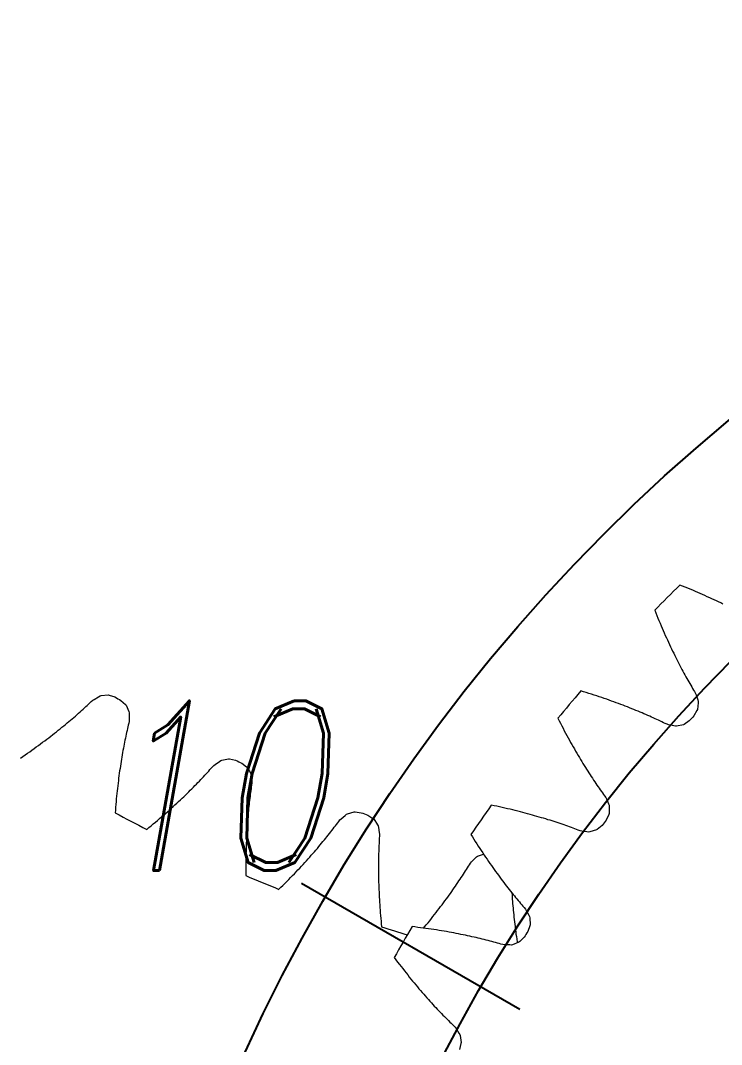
# Model space of a CAD drawing. Header units: millimetres. Extents: x 278858 to 279223, y 218711 to 219074.
# Drawn here: x 278909.71 to 278925.32, y 218832.05 to 218854.83 of the extents above; entities that cross this region are included whole.
import ezdxf

# ---------------------------------------------------------------- set-up
doc = ezdxf.new("R2010")
doc.units = ezdxf.units.MM
doc.header["$LTSCALE"] = 2
for name, color, linetype, lineweight in [('AM_8', 1, 'Continuous', 25), ('AM_9', 251, 'Continuous', 15), ('Visibile (ANSI)', 7, 'Continuous', 50)]:
    doc.layers.add(name, color=color, linetype=linetype, lineweight=lineweight)
doc.styles.add('ROMAND', font='romand')

msp = doc.modelspace()

# ---------------------------------------------------------------- linework, layer by layer
for radius in [39, 35]:
    msp.add_circle((278950.271, 218815.828), radius)
at = {"layer": 'AM_8'}
msp.add_line((278920.824, 218832.83), (278915.969, 218835.633), dxfattribs=at)
at = {"layer": 'AM_9'}
for p, q in [((278924.449, 218842.247), (278924.391, 218842.271)), ((278924.507, 218842.224), (278924.449, 218842.247)), ((278924.565, 218842.2), (278924.507, 218842.224)), ((278924.621, 218842.176), (278924.565, 218842.2)), ((278924.678, 218842.153), (278924.621, 218842.176)), ((278924.733, 218842.129), (278924.678, 218842.153)), ((278924.788, 218842.106), (278924.733, 218842.129)), ((278924.842, 218842.082), (278924.788, 218842.106)), ((278924.895, 218842.059), (278924.842, 218842.082)), ((278924.948, 218842.035), (278924.895, 218842.059)), ((278925, 218842.011), (278924.948, 218842.035)), ((278925.052, 218841.988), (278925, 218842.011)), ((278925.103, 218841.965), (278925.052, 218841.988)), ((278925.153, 218841.941), (278925.103, 218841.965)), ((278925.202, 218841.918), (278925.153, 218841.941)), ((278925.251, 218841.894), (278925.202, 218841.918)), ((278925.299, 218841.871), (278925.251, 218841.894)), ((278925.347, 218841.848), (278925.299, 218841.871)), ((278923.829, 218841.709), (278923.852, 218841.65)), ((278923.852, 218841.65), (278923.876, 218841.592)), ((278923.876, 218841.592), (278923.899, 218841.535)), ((278923.899, 218841.535), (278923.923, 218841.478)), ((278923.923, 218841.478), (278923.947, 218841.422)), ((278923.947, 218841.422), (278923.97, 218841.366)), ((278923.97, 218841.366), (278923.994, 218841.312)), ((278923.994, 218841.312), (278924.017, 218841.258)), ((278924.017, 218841.258), (278924.041, 218841.204)), ((278924.041, 218841.204), (278924.064, 218841.151)), ((278924.064, 218841.151), (278924.088, 218841.099)), ((278924.088, 218841.099), (278924.111, 218841.048)), ((278924.111, 218841.048), (278924.135, 218840.997)), ((278924.135, 218840.997), (278924.158, 218840.947)), ((278924.158, 218840.947), (278924.182, 218840.897)), ((278924.182, 218840.897), (278924.205, 218840.848)), ((278924.205, 218840.848), (278924.228, 218840.8)), ((278924.228, 218840.8), (278924.251, 218840.753)), ((278924.251, 218840.753), (278924.275, 218840.706)), ((278924.275, 218840.706), (278924.298, 218840.659)), ((278924.298, 218840.659), (278924.321, 218840.614)), ((278924.321, 218840.614), (278924.343, 218840.569)), ((278924.343, 218840.569), (278924.366, 218840.524)), ((278924.366, 218840.524), (278924.389, 218840.481)), ((278924.389, 218840.481), (278924.411, 218840.437)), ((278924.411, 218840.437), (278924.434, 218840.395)), ((278924.434, 218840.395), (278924.456, 218840.353)), ((278924.456, 218840.353), (278924.479, 218840.312)), ((278924.479, 218840.312), (278924.501, 218840.271)), ((278924.501, 218840.271), (278924.523, 218840.231)), ((278924.523, 218840.231), (278924.545, 218840.192)), ((278924.545, 218840.192), (278924.567, 218840.153)), ((278924.567, 218840.153), (278924.588, 218840.115)), ((278924.588, 218840.115), (278924.61, 218840.078)), ((278924.61, 218840.078), (278924.631, 218840.041)), ((278924.631, 218840.041), (278924.652, 218840.005)), ((278924.652, 218840.005), (278924.673, 218839.969)), ((278924.673, 218839.969), (278924.694, 218839.934)), ((278924.694, 218839.934), (278924.715, 218839.9)), ((278911.287, 218839.677), (278911.32, 218839.706)), ((278911.32, 218839.706), (278911.35, 218839.726)), ((278911.35, 218839.726), (278911.451, 218839.785)), ((278911.451, 218839.785), (278911.483, 218839.803)), ((278911.483, 218839.803), (278911.51, 218839.811)), ((278911.51, 218839.811), (278911.663, 218839.826)), ((278911.663, 218839.826), (278911.684, 218839.821)), ((278911.684, 218839.821), (278911.815, 218839.781)), ((278911.947, 218839.705), (278912.047, 218839.611)), ((278922.245, 218839.896), (278922.184, 218839.914)), ((278922.305, 218839.878), (278922.245, 218839.896)), ((278922.364, 218839.859), (278922.305, 218839.878)), ((278922.423, 218839.841), (278922.364, 218839.859)), ((278922.481, 218839.822), (278922.423, 218839.841)), ((278922.538, 218839.803), (278922.481, 218839.822)), ((278922.595, 218839.785), (278922.538, 218839.803)), ((278922.65, 218839.766), (278922.595, 218839.785)), ((278922.706, 218839.747), (278922.65, 218839.766)), ((278922.76, 218839.728), (278922.706, 218839.747)), ((278922.814, 218839.709), (278922.76, 218839.728)), ((278922.868, 218839.69), (278922.814, 218839.709)), ((278924.715, 218839.9), (278924.736, 218839.861)), ((278924.736, 218839.861), (278924.749, 218839.827)), ((278924.749, 218839.827), (278924.785, 218839.716)), ((278924.785, 218839.716), (278924.796, 218839.681)), ((278911.038, 218839.448), (278911.071, 218839.477)), ((278911.071, 218839.477), (278911.104, 218839.507)), ((278911.104, 218839.507), (278911.135, 218839.536)), ((278911.135, 218839.536), (278911.167, 218839.565)), ((278911.167, 218839.565), (278911.198, 218839.593)), ((278911.198, 218839.593), (278911.228, 218839.621)), ((278911.228, 218839.621), (278911.257, 218839.649)), ((278911.257, 218839.649), (278911.287, 218839.677)), ((278912.047, 218839.611), (278912.062, 218839.595)), ((278912.062, 218839.595), (278912.125, 218839.455)), ((278922.92, 218839.672), (278922.868, 218839.69)), ((278922.972, 218839.653), (278922.92, 218839.672)), ((278923.024, 218839.634), (278922.972, 218839.653)), ((278923.075, 218839.615), (278923.024, 218839.634)), ((278923.125, 218839.596), (278923.075, 218839.615)), ((278923.174, 218839.577), (278923.125, 218839.596)), ((278923.223, 218839.558), (278923.174, 218839.577)), ((278923.271, 218839.539), (278923.223, 218839.558)), ((278923.318, 218839.52), (278923.271, 218839.539)), ((278923.365, 218839.501), (278923.318, 218839.52)), ((278923.411, 218839.482), (278923.365, 218839.501)), ((278923.457, 218839.464), (278923.411, 218839.482)), ((278924.77, 218839.48), (278924.702, 218839.361)), ((278924.779, 218839.5), (278924.77, 218839.48)), ((278924.797, 218839.653), (278924.779, 218839.5)), ((278924.796, 218839.681), (278924.797, 218839.653)), ((278910.79, 218839.233), (278910.827, 218839.265)), ((278910.827, 218839.265), (278910.864, 218839.296)), ((278910.864, 218839.296), (278910.9, 218839.327)), ((278910.9, 218839.327), (278910.935, 218839.357)), ((278910.935, 218839.357), (278910.97, 218839.388)), ((278910.97, 218839.388), (278911.004, 218839.418)), ((278911.004, 218839.418), (278911.038, 218839.448)), ((278912.125, 218839.455), (278912.132, 218839.428)), ((278912.132, 218839.274), (278912.129, 218839.238)), ((278912.132, 218839.428), (278912.132, 218839.391)), ((278912.132, 218839.391), (278912.132, 218839.274)), ((278921.674, 218839.306), (278921.702, 218839.249)), ((278921.702, 218839.249), (278921.731, 218839.194)), ((278923.502, 218839.445), (278923.457, 218839.464)), ((278923.546, 218839.426), (278923.502, 218839.445)), ((278923.59, 218839.407), (278923.546, 218839.426)), ((278923.633, 218839.389), (278923.59, 218839.407)), ((278923.675, 218839.37), (278923.633, 218839.389)), ((278923.717, 218839.352), (278923.675, 218839.37)), ((278923.758, 218839.333), (278923.717, 218839.352)), ((278923.798, 218839.315), (278923.758, 218839.333)), ((278923.838, 218839.297), (278923.798, 218839.315)), ((278923.877, 218839.279), (278923.838, 218839.297)), ((278923.916, 218839.261), (278923.877, 218839.279)), ((278923.954, 218839.243), (278923.916, 218839.261)), ((278924.599, 218839.249), (278924.487, 218839.171)), ((278910.513, 218839.007), (278910.554, 218839.04)), ((278910.554, 218839.04), (278910.595, 218839.073)), ((278910.595, 218839.073), (278910.635, 218839.105)), ((278910.635, 218839.105), (278910.675, 218839.138)), ((278910.675, 218839.138), (278910.714, 218839.17)), ((278910.714, 218839.17), (278910.752, 218839.202)), ((278910.752, 218839.202), (278910.79, 218839.233)), ((278912.083, 218839.035), (278912.074, 218838.993)), ((278912.093, 218839.076), (278912.083, 218839.035)), ((278912.102, 218839.116), (278912.093, 218839.076)), ((278912.112, 218839.156), (278912.102, 218839.116)), ((278912.121, 218839.195), (278912.112, 218839.156)), ((278912.129, 218839.238), (278912.121, 218839.195)), ((278921.731, 218839.194), (278921.759, 218839.138)), ((278921.759, 218839.138), (278921.788, 218839.084)), ((278921.788, 218839.084), (278921.816, 218839.03)), ((278921.816, 218839.03), (278921.845, 218838.977)), ((278923.991, 218839.225), (278923.954, 218839.243)), ((278924.028, 218839.207), (278923.991, 218839.225)), ((278924.064, 218839.189), (278924.028, 218839.207)), ((278924.104, 218839.172), (278924.064, 218839.189)), ((278924.139, 218839.162), (278924.104, 218839.172)), ((278924.253, 218839.136), (278924.139, 218839.162)), ((278924.289, 218839.128), (278924.253, 218839.136)), ((278924.317, 218839.129), (278924.289, 218839.128)), ((278924.467, 218839.16), (278924.317, 218839.129)), ((278924.487, 218839.171), (278924.467, 218839.16)), ((278910.205, 218838.772), (278910.251, 218838.806)), ((278910.251, 218838.806), (278910.296, 218838.84)), ((278910.296, 218838.84), (278910.341, 218838.874)), ((278910.341, 218838.874), (278910.385, 218838.907)), ((278910.385, 218838.907), (278910.428, 218838.941)), ((278910.428, 218838.941), (278910.471, 218838.974)), ((278910.471, 218838.974), (278910.513, 218839.007)), ((278912.037, 218838.821), (278912.028, 218838.776)), ((278912.046, 218838.865), (278912.037, 218838.821)), ((278912.056, 218838.908), (278912.046, 218838.865)), ((278912.065, 218838.951), (278912.056, 218838.908)), ((278912.074, 218838.993), (278912.065, 218838.951)), ((278921.845, 218838.977), (278921.873, 218838.925)), ((278921.873, 218838.925), (278921.901, 218838.873)), ((278921.901, 218838.873), (278921.929, 218838.821)), ((278921.929, 218838.821), (278921.957, 218838.771)), ((278909.866, 218838.528), (278909.917, 218838.563)), ((278909.917, 218838.563), (278909.966, 218838.598)), ((278909.966, 218838.598), (278910.015, 218838.633)), ((278910.015, 218838.633), (278910.064, 218838.668)), ((278910.064, 218838.668), (278910.112, 218838.703)), ((278910.112, 218838.703), (278910.159, 218838.737)), ((278910.159, 218838.737), (278910.205, 218838.772)), ((278911.993, 218838.591), (278911.984, 218838.543)), ((278912.002, 218838.638), (278911.993, 218838.591)), ((278912.01, 218838.685), (278912.002, 218838.638)), ((278912.019, 218838.731), (278912.01, 218838.685)), ((278912.028, 218838.776), (278912.019, 218838.731)), ((278921.957, 218838.771), (278921.985, 218838.721)), ((278921.985, 218838.721), (278922.013, 218838.672)), ((278922.013, 218838.672), (278922.041, 218838.623)), ((278922.041, 218838.623), (278922.068, 218838.575)), ((278922.068, 218838.575), (278922.096, 218838.528)), ((278909.712, 218838.421), (278909.764, 218838.457)), ((278909.764, 218838.457), (278909.815, 218838.492)), ((278909.815, 218838.492), (278909.866, 218838.528)), ((278911.951, 218838.345), (278911.943, 218838.294)), ((278911.959, 218838.395), (278911.951, 218838.345)), ((278911.967, 218838.445), (278911.959, 218838.395)), ((278911.976, 218838.494), (278911.967, 218838.445)), ((278911.984, 218838.543), (278911.976, 218838.494)), ((278914.042, 218838.279), (278914.138, 218838.346)), ((278914.138, 218838.346), (278914.168, 218838.367)), ((278914.168, 218838.367), (278914.194, 218838.377)), ((278914.194, 218838.377), (278914.345, 218838.406)), ((278914.345, 218838.406), (278914.367, 218838.403)), ((278914.367, 218838.403), (278914.5, 218838.374)), ((278922.096, 218838.528), (278922.124, 218838.481)), ((278922.124, 218838.481), (278922.151, 218838.435)), ((278922.151, 218838.435), (278922.178, 218838.39)), ((278922.178, 218838.39), (278922.205, 218838.345)), ((278922.205, 218838.345), (278922.232, 218838.301)), ((278911.919, 218838.137), (278911.912, 218838.083)), ((278911.927, 218838.19), (278911.919, 218838.137)), ((278911.935, 218838.242), (278911.927, 218838.19)), ((278911.943, 218838.294), (278911.935, 218838.242)), ((278913.873, 218838.102), (278913.902, 218838.133)), ((278913.902, 218838.133), (278913.929, 218838.164)), ((278913.929, 218838.164), (278913.956, 218838.194)), ((278913.956, 218838.194), (278913.983, 218838.224)), ((278913.983, 218838.224), (278914.013, 218838.256)), ((278914.013, 218838.256), (278914.042, 218838.279)), ((278914.639, 218838.309), (278914.746, 218838.225)), ((278914.746, 218838.225), (278914.763, 218838.21)), ((278914.763, 218838.21), (278914.838, 218838.076)), ((278922.232, 218838.301), (278922.259, 218838.258)), ((278922.259, 218838.258), (278922.286, 218838.215)), ((278922.286, 218838.215), (278922.312, 218838.173)), ((278922.312, 218838.173), (278922.339, 218838.131)), ((278922.339, 218838.131), (278922.365, 218838.09)), ((278911.89, 218837.919), (278911.883, 218837.862)), ((278911.897, 218837.974), (278911.89, 218837.919)), ((278911.904, 218838.029), (278911.897, 218837.974)), ((278911.912, 218838.083), (278911.904, 218838.029)), ((278913.661, 218837.875), (278913.693, 218837.908)), ((278913.693, 218837.908), (278913.724, 218837.941)), ((278913.724, 218837.941), (278913.755, 218837.974)), ((278913.755, 218837.974), (278913.786, 218838.007)), ((278913.786, 218838.007), (278913.815, 218838.039)), ((278913.815, 218838.039), (278913.845, 218838.07)), ((278913.845, 218838.07), (278913.873, 218838.102)), ((278914.838, 218838.076), (278914.847, 218838.05)), ((278914.847, 218838.05), (278914.85, 218838.014)), ((278914.85, 218838.014), (278914.86, 218837.897)), ((278914.86, 218837.897), (278914.861, 218837.86)), ((278922.365, 218838.09), (278922.391, 218838.05)), ((278922.391, 218838.05), (278922.417, 218838.01)), ((278922.417, 218838.01), (278922.443, 218837.971)), ((278922.443, 218837.971), (278922.469, 218837.932)), ((278922.469, 218837.932), (278922.494, 218837.894)), ((278922.494, 218837.894), (278922.519, 218837.857)), ((278911.863, 218837.69), (278911.857, 218837.631)), ((278911.87, 218837.748), (278911.863, 218837.69)), ((278911.876, 218837.806), (278911.87, 218837.748)), ((278911.883, 218837.862), (278911.876, 218837.806)), ((278913.42, 218837.634), (278913.457, 218837.669)), ((278913.457, 218837.669), (278913.492, 218837.704)), ((278913.492, 218837.704), (278913.527, 218837.739)), ((278913.527, 218837.739), (278913.561, 218837.773)), ((278913.561, 218837.773), (278913.595, 218837.808)), ((278913.595, 218837.808), (278913.628, 218837.842)), ((278913.628, 218837.842), (278913.661, 218837.875)), ((278914.833, 218837.654), (278914.827, 218837.612)), ((278914.838, 218837.696), (278914.833, 218837.654)), ((278914.844, 218837.737), (278914.838, 218837.696)), ((278914.85, 218837.777), (278914.844, 218837.737)), ((278914.856, 218837.817), (278914.85, 218837.777)), ((278914.861, 218837.86), (278914.856, 218837.817)), ((278922.519, 218837.857), (278922.544, 218837.821)), ((278922.544, 218837.821), (278922.569, 218837.785)), ((278922.569, 218837.785), (278922.594, 218837.749)), ((278922.594, 218837.749), (278922.618, 218837.714)), ((278922.618, 218837.714), (278922.643, 218837.68)), ((278922.643, 218837.68), (278922.667, 218837.646)), ((278911.839, 218837.452), (278911.834, 218837.39)), ((278911.845, 218837.512), (278911.839, 218837.452)), ((278911.851, 218837.572), (278911.845, 218837.512)), ((278911.857, 218837.631), (278911.851, 218837.572)), ((278913.192, 218837.416), (278913.231, 218837.453)), ((278913.231, 218837.453), (278913.27, 218837.49)), ((278913.27, 218837.49), (278913.309, 218837.526)), ((278913.309, 218837.526), (278913.347, 218837.562)), ((278913.347, 218837.562), (278913.384, 218837.598)), ((278913.384, 218837.598), (278913.42, 218837.634)), ((278914.805, 218837.437), (278914.8, 218837.391)), ((278914.811, 218837.481), (278914.805, 218837.437)), ((278914.816, 218837.526), (278914.811, 218837.481)), ((278914.821, 218837.569), (278914.816, 218837.526)), ((278914.827, 218837.612), (278914.821, 218837.569)), ((278922.667, 218837.646), (278922.691, 218837.613)), ((278922.691, 218837.613), (278922.714, 218837.581)), ((278922.714, 218837.581), (278922.738, 218837.544)), ((278922.738, 218837.544), (278922.755, 218837.512)), ((278922.755, 218837.512), (278922.8, 218837.403)), ((278911.824, 218837.266), (278911.819, 218837.203)), ((278911.829, 218837.329), (278911.824, 218837.266)), ((278911.834, 218837.39), (278911.829, 218837.329)), ((278912.941, 218837.19), (278912.984, 218837.228)), ((278912.984, 218837.228), (278913.027, 218837.266)), ((278913.027, 218837.266), (278913.069, 218837.304)), ((278913.069, 218837.304), (278913.111, 218837.342)), ((278913.111, 218837.342), (278913.151, 218837.379)), ((278913.151, 218837.379), (278913.192, 218837.416)), ((278914.781, 218837.204), (278914.777, 218837.155)), ((278914.786, 218837.252), (278914.781, 218837.204)), ((278914.79, 218837.299), (278914.786, 218837.252)), ((278914.795, 218837.345), (278914.79, 218837.299)), ((278914.8, 218837.391), (278914.795, 218837.345)), ((278916.992, 218837.183), (278917.14, 218837.224)), ((278917.14, 218837.224), (278917.162, 218837.223)), ((278917.162, 218837.223), (278917.298, 218837.206)), ((278920.254, 218837.362), (278920.192, 218837.375)), ((278920.315, 218837.349), (278920.254, 218837.362)), ((278920.376, 218837.336), (278920.315, 218837.349)), ((278920.436, 218837.322), (278920.376, 218837.336)), ((278920.495, 218837.309), (278920.436, 218837.322)), ((278920.554, 218837.295), (278920.495, 218837.309)), ((278920.612, 218837.281), (278920.554, 218837.295)), ((278920.669, 218837.267), (278920.612, 218837.281)), ((278920.726, 218837.254), (278920.669, 218837.267)), ((278920.782, 218837.24), (278920.726, 218837.254)), ((278920.838, 218837.225), (278920.782, 218837.24)), ((278920.892, 218837.211), (278920.838, 218837.225)), ((278920.946, 218837.197), (278920.892, 218837.211)), ((278921, 218837.183), (278920.946, 218837.197)), ((278922.8, 218837.403), (278922.814, 218837.37)), ((278922.818, 218837.342), (278922.813, 218837.189)), ((278922.814, 218837.37), (278922.818, 218837.342)), ((278912.668, 218836.956), (278912.715, 218836.995)), ((278912.715, 218836.995), (278912.762, 218837.034)), ((278912.762, 218837.034), (278912.808, 218837.074)), ((278912.808, 218837.074), (278912.853, 218837.112)), ((278912.853, 218837.112), (278912.897, 218837.151)), ((278912.897, 218837.151), (278912.941, 218837.19)), ((278914.764, 218837.006), (278914.761, 218836.955)), ((278914.768, 218837.057), (278914.764, 218837.006)), ((278914.773, 218837.106), (278914.768, 218837.057)), ((278914.777, 218837.155), (278914.773, 218837.106)), ((278916.747, 218836.947), (278916.772, 218836.98)), ((278916.772, 218836.98), (278916.796, 218837.012)), ((278916.796, 218837.012), (278916.823, 218837.046)), ((278916.823, 218837.046), (278916.85, 218837.071)), ((278916.85, 218837.071), (278916.939, 218837.147)), ((278916.939, 218837.147), (278916.967, 218837.17)), ((278916.967, 218837.17), (278916.992, 218837.183)), ((278917.441, 218837.154), (278917.556, 218837.08)), ((278917.556, 218837.08), (278917.574, 218837.066)), ((278917.574, 218837.066), (278917.66, 218836.939)), ((278921.053, 218837.168), (278921, 218837.183)), ((278921.105, 218837.154), (278921.053, 218837.168)), ((278921.156, 218837.139), (278921.105, 218837.154)), ((278921.207, 218837.125), (278921.156, 218837.139)), ((278921.258, 218837.11), (278921.207, 218837.125)), ((278921.307, 218837.095), (278921.258, 218837.11)), ((278921.356, 218837.081), (278921.307, 218837.095)), ((278921.404, 218837.066), (278921.356, 218837.081)), ((278921.452, 218837.051), (278921.404, 218837.066)), ((278921.499, 218837.037), (278921.452, 218837.051)), ((278921.545, 218837.022), (278921.499, 218837.037)), ((278921.591, 218837.007), (278921.545, 218837.022)), ((278921.636, 218836.992), (278921.591, 218837.007)), ((278921.681, 218836.977), (278921.636, 218836.992)), ((278921.724, 218836.963), (278921.681, 218836.977)), ((278922.805, 218837.168), (278922.748, 218837.043)), ((278922.813, 218837.189), (278922.805, 218837.168)), ((278912.523, 218836.836), (278912.572, 218836.876)), ((278912.572, 218836.876), (278912.621, 218836.916)), ((278912.621, 218836.916), (278912.668, 218836.956)), ((278914.747, 218836.745), (278914.745, 218836.691)), ((278914.75, 218836.799), (278914.747, 218836.745)), ((278914.754, 218836.851), (278914.75, 218836.799)), ((278914.757, 218836.904), (278914.754, 218836.851)), ((278914.761, 218836.955), (278914.757, 218836.904)), ((278916.563, 218836.708), (278916.591, 218836.743)), ((278916.591, 218836.743), (278916.618, 218836.778)), ((278916.618, 218836.778), (278916.645, 218836.813)), ((278916.645, 218836.813), (278916.671, 218836.847)), ((278916.671, 218836.847), (278916.697, 218836.881)), ((278916.697, 218836.881), (278916.722, 218836.914)), ((278916.722, 218836.914), (278916.747, 218836.947)), ((278917.66, 218836.939), (278917.671, 218836.914)), ((278917.671, 218836.914), (278917.678, 218836.878)), ((278917.678, 218836.878), (278917.698, 218836.762)), ((278917.698, 218836.762), (278917.702, 218836.726)), ((278921.768, 218836.948), (278921.724, 218836.963)), ((278921.81, 218836.933), (278921.768, 218836.948)), ((278921.852, 218836.918), (278921.81, 218836.933)), ((278921.893, 218836.904), (278921.852, 218836.918)), ((278921.934, 218836.889), (278921.893, 218836.904)), ((278921.974, 218836.874), (278921.934, 218836.889)), ((278922.013, 218836.86), (278921.974, 218836.874)), ((278922.052, 218836.845), (278922.013, 218836.86)), ((278922.09, 218836.831), (278922.052, 218836.845)), ((278922.128, 218836.816), (278922.09, 218836.831)), ((278922.169, 218836.802), (278922.128, 218836.816)), ((278922.205, 218836.795), (278922.169, 218836.802)), ((278922.321, 218836.779), (278922.205, 218836.795)), ((278922.357, 218836.775), (278922.321, 218836.779)), ((278922.385, 218836.778), (278922.357, 218836.775)), ((278922.532, 218836.822), (278922.385, 218836.778)), ((278922.55, 218836.835), (278922.532, 218836.822)), ((278922.656, 218836.922), (278922.55, 218836.835)), ((278914.737, 218836.525), (278914.735, 218836.469)), ((278914.739, 218836.581), (278914.737, 218836.525)), ((278914.742, 218836.636), (278914.739, 218836.581)), ((278914.745, 218836.691), (278914.742, 218836.636)), ((278916.384, 218836.489), (278916.415, 218836.526)), ((278916.415, 218836.526), (278916.445, 218836.563)), ((278916.445, 218836.563), (278916.476, 218836.6)), ((278916.476, 218836.6), (278916.505, 218836.636)), ((278916.505, 218836.636), (278916.534, 218836.672)), ((278916.534, 218836.672), (278916.563, 218836.708)), ((278917.692, 218836.518), (278917.69, 218836.475)), ((278917.694, 218836.56), (278917.692, 218836.518)), ((278917.696, 218836.601), (278917.694, 218836.56)), ((278917.699, 218836.642), (278917.696, 218836.601)), ((278917.701, 218836.682), (278917.699, 218836.642)), ((278917.702, 218836.726), (278917.701, 218836.682)), ((278919.736, 218836.724), (278919.77, 218836.67)), ((278919.77, 218836.67), (278919.803, 218836.617)), ((278919.803, 218836.617), (278919.836, 218836.565)), ((278919.836, 218836.565), (278919.869, 218836.513)), ((278919.869, 218836.513), (278919.902, 218836.462)), ((278914.731, 218836.295), (278914.729, 218836.236)), ((278914.732, 218836.354), (278914.731, 218836.295)), ((278914.733, 218836.411), (278914.732, 218836.354)), ((278914.735, 218836.469), (278914.733, 218836.411)), ((278916.185, 218836.258), (278916.219, 218836.297)), ((278916.219, 218836.297), (278916.253, 218836.336)), ((278916.253, 218836.336), (278916.287, 218836.375)), ((278916.287, 218836.375), (278916.32, 218836.413)), ((278916.32, 218836.413), (278916.352, 218836.451)), ((278916.352, 218836.451), (278916.384, 218836.489)), ((278917.684, 218836.299), (278917.682, 218836.254)), ((278917.685, 218836.344), (278917.684, 218836.299)), ((278917.686, 218836.389), (278917.685, 218836.344)), ((278917.688, 218836.432), (278917.686, 218836.389)), ((278917.69, 218836.475), (278917.688, 218836.432)), ((278919.884, 218836.237), (278920.017, 218836.287)), ((278919.902, 218836.462), (278919.935, 218836.411)), ((278919.935, 218836.411), (278919.968, 218836.362)), ((278919.968, 218836.362), (278920, 218836.312)), ((278920, 218836.312), (278920.033, 218836.264)), ((278914.728, 218836.056), (278914.727, 218835.994)), ((278914.729, 218836.177), (278914.728, 218836.116)), ((278914.728, 218836.116), (278914.728, 218836.056)), ((278914.729, 218836.236), (278914.729, 218836.177)), ((278915.966, 218836.016), (278916.004, 218836.057)), ((278916.004, 218836.057), (278916.041, 218836.098)), ((278916.041, 218836.098), (278916.078, 218836.138)), ((278916.078, 218836.138), (278916.114, 218836.178)), ((278916.114, 218836.178), (278916.15, 218836.218)), ((278916.15, 218836.218), (278916.185, 218836.258)), ((278917.681, 218836.161), (278917.68, 218836.113)), ((278917.68, 218836.113), (278917.68, 218836.065)), ((278917.68, 218836.065), (278917.68, 218836.016)), ((278917.682, 218836.254), (278917.681, 218836.207)), ((278917.681, 218836.207), (278917.681, 218836.161)), ((278919.703, 218836.05), (278919.728, 218836.086)), ((278919.728, 218836.086), (278919.752, 218836.113)), ((278919.752, 218836.113), (278919.834, 218836.197)), ((278919.834, 218836.197), (278919.86, 218836.222)), ((278919.86, 218836.222), (278919.884, 218836.237)), ((278920.033, 218836.264), (278920.065, 218836.216)), ((278920.065, 218836.216), (278920.098, 218836.169)), ((278920.098, 218836.169), (278920.13, 218836.122)), ((278920.13, 218836.122), (278920.162, 218836.076)), ((278920.162, 218836.076), (278920.193, 218836.031)), ((278914.727, 218835.994), (278914.728, 218835.932)), ((278914.728, 218835.932), (278914.728, 218835.869)), ((278914.728, 218835.869), (278914.729, 218835.806)), ((278915.767, 218835.806), (278915.808, 218835.849)), ((278915.808, 218835.849), (278915.848, 218835.891)), ((278915.848, 218835.891), (278915.888, 218835.933)), ((278915.888, 218835.933), (278915.927, 218835.974)), ((278915.927, 218835.974), (278915.966, 218836.016)), ((278917.68, 218836.016), (278917.68, 218835.967)), ((278917.68, 218835.967), (278917.68, 218835.917)), ((278917.68, 218835.917), (278917.68, 218835.867)), ((278917.68, 218835.867), (278917.681, 218835.816)), ((278919.547, 218835.801), (278919.57, 218835.838)), ((278919.57, 218835.838), (278919.594, 218835.874)), ((278919.594, 218835.874), (278919.617, 218835.91)), ((278919.617, 218835.91), (278919.639, 218835.946)), ((278919.639, 218835.946), (278919.661, 218835.981)), ((278919.661, 218835.981), (278919.682, 218836.015)), ((278919.682, 218836.015), (278919.703, 218836.05)), ((278920.193, 218836.031), (278920.225, 218835.986)), ((278920.225, 218835.986), (278920.256, 218835.942)), ((278920.256, 218835.942), (278920.288, 218835.898)), ((278920.288, 218835.898), (278920.319, 218835.856)), ((278920.319, 218835.856), (278920.35, 218835.813)), ((278915.553, 218835.59), (278915.597, 218835.634)), ((278915.597, 218835.634), (278915.64, 218835.677)), ((278915.64, 218835.677), (278915.683, 218835.72)), ((278915.683, 218835.72), (278915.725, 218835.763)), ((278915.725, 218835.763), (278915.767, 218835.806)), ((278917.681, 218835.816), (278917.682, 218835.764)), ((278917.682, 218835.764), (278917.683, 218835.712)), ((278917.683, 218835.712), (278917.684, 218835.659)), ((278917.684, 218835.659), (278917.686, 218835.605)), ((278917.686, 218835.605), (278917.688, 218835.551)), ((278919.393, 218835.572), (278919.42, 218835.611)), ((278919.42, 218835.611), (278919.447, 218835.65)), ((278919.447, 218835.65), (278919.472, 218835.688)), ((278919.472, 218835.688), (278919.498, 218835.726)), ((278919.498, 218835.726), (278919.522, 218835.764)), ((278919.522, 218835.764), (278919.547, 218835.801)), ((278920.35, 218835.813), (278920.38, 218835.772)), ((278920.38, 218835.772), (278920.411, 218835.731)), ((278920.411, 218835.731), (278920.441, 218835.69)), ((278920.441, 218835.69), (278920.471, 218835.651)), ((278920.471, 218835.651), (278920.501, 218835.612)), ((278920.501, 218835.612), (278920.531, 218835.573)), ((278915.463, 218835.502), (278915.508, 218835.546)), ((278915.508, 218835.546), (278915.553, 218835.59)), ((278917.688, 218835.551), (278917.69, 218835.496)), ((278917.69, 218835.496), (278917.692, 218835.441)), ((278917.692, 218835.441), (278917.695, 218835.385)), ((278917.695, 218835.385), (278917.698, 218835.329)), ((278919.252, 218835.37), (278919.281, 218835.411)), ((278919.281, 218835.411), (278919.31, 218835.452)), ((278919.31, 218835.452), (278919.338, 218835.492)), ((278919.338, 218835.492), (278919.366, 218835.532)), ((278919.366, 218835.532), (278919.393, 218835.572)), ((278920.531, 218835.573), (278920.561, 218835.535)), ((278920.561, 218835.535), (278920.59, 218835.498)), ((278920.59, 218835.498), (278920.619, 218835.461)), ((278920.619, 218835.461), (278920.648, 218835.425)), ((278920.648, 218835.425), (278920.677, 218835.39)), ((278920.65, 218835.423), (278920.65, 218835.417)), ((278920.65, 218835.417), (278920.653, 218835.371)), ((278920.677, 218835.39), (278920.705, 218835.355)), ((278917.698, 218835.329), (278917.701, 218835.272)), ((278917.701, 218835.272), (278917.705, 218835.214)), ((278917.705, 218835.214), (278917.708, 218835.156)), ((278917.708, 218835.156), (278917.712, 218835.097)), ((278919.064, 218835.116), (278919.097, 218835.16)), ((278919.097, 218835.16), (278919.129, 218835.202)), ((278919.129, 218835.202), (278919.16, 218835.245)), ((278919.16, 218835.245), (278919.191, 218835.287)), ((278919.191, 218835.287), (278919.222, 218835.329)), ((278919.222, 218835.329), (278919.252, 218835.37)), ((278920.653, 218835.371), (278920.656, 218835.325)), ((278920.656, 218835.325), (278920.659, 218835.279)), ((278920.659, 218835.279), (278920.663, 218835.231)), ((278920.663, 218835.231), (278920.667, 218835.183)), ((278920.667, 218835.183), (278920.671, 218835.135)), ((278920.705, 218835.355), (278920.733, 218835.32)), ((278920.733, 218835.32), (278920.761, 218835.287)), ((278920.761, 218835.287), (278920.789, 218835.253)), ((278920.789, 218835.253), (278920.816, 218835.221)), ((278920.816, 218835.221), (278920.843, 218835.189)), ((278920.843, 218835.189), (278920.87, 218835.157)), ((278920.87, 218835.157), (278920.897, 218835.127)), ((278917.712, 218835.097), (278917.717, 218835.037)), ((278917.717, 218835.037), (278917.721, 218834.977)), ((278917.721, 218834.977), (278917.726, 218834.917)), ((278918.893, 218834.895), (278918.928, 218834.94)), ((278918.928, 218834.94), (278918.963, 218834.985)), ((278918.963, 218834.985), (278918.997, 218835.029)), ((278918.997, 218835.029), (278919.031, 218835.073)), ((278919.031, 218835.073), (278919.064, 218835.116)), ((278920.671, 218835.135), (278920.675, 218835.086)), ((278920.675, 218835.086), (278920.68, 218835.036)), ((278920.68, 218835.036), (278920.684, 218834.986)), ((278920.684, 218834.986), (278920.69, 218834.935)), ((278920.69, 218834.935), (278920.695, 218834.884)), ((278920.897, 218835.127), (278920.923, 218835.096)), ((278920.923, 218835.096), (278920.951, 218835.062)), ((278920.951, 218835.062), (278920.969, 218835.031)), ((278920.969, 218835.031), (278921.024, 218834.927)), ((278921.024, 218834.927), (278921.041, 218834.895)), ((278917.726, 218834.917), (278917.732, 218834.855)), ((278917.732, 218834.855), (278917.737, 218834.793)), ((278917.737, 218834.793), (278917.743, 218834.731)), ((278917.743, 218834.731), (278917.749, 218834.668)), ((278918.707, 218834.666), (278918.745, 218834.712)), ((278918.745, 218834.712), (278918.783, 218834.759)), ((278918.783, 218834.759), (278918.82, 218834.804)), ((278918.82, 218834.804), (278918.857, 218834.85)), ((278918.857, 218834.85), (278918.893, 218834.895)), ((278920.695, 218834.884), (278920.701, 218834.831)), ((278920.701, 218834.831), (278920.707, 218834.779)), ((278920.707, 218834.779), (278920.713, 218834.726)), ((278920.713, 218834.726), (278920.72, 218834.672)), ((278921.05, 218834.693), (278921.004, 218834.564)), ((278921.041, 218834.895), (278921.047, 218834.868)), ((278921.047, 218834.868), (278921.056, 218834.714)), ((278921.056, 218834.714), (278921.05, 218834.693)), ((278918.491, 218834.664), (278918.429, 218834.671)), ((278918.554, 218834.656), (278918.491, 218834.664)), ((278918.615, 218834.648), (278918.554, 218834.656)), ((278918.676, 218834.64), (278918.615, 218834.648)), ((278918.736, 218834.632), (278918.676, 218834.64)), ((278918.685, 218834.639), (278918.707, 218834.666)), ((278918.796, 218834.623), (278918.736, 218834.632)), ((278918.855, 218834.615), (278918.796, 218834.623)), ((278918.913, 218834.606), (278918.855, 218834.615)), ((278918.971, 218834.597), (278918.913, 218834.606)), ((278919.028, 218834.588), (278918.971, 218834.597)), ((278919.085, 218834.579), (278919.028, 218834.588)), ((278919.14, 218834.569), (278919.085, 218834.579)), ((278919.196, 218834.56), (278919.14, 218834.569)), ((278919.25, 218834.55), (278919.196, 218834.56)), ((278919.304, 218834.541), (278919.25, 218834.55)), ((278919.357, 218834.531), (278919.304, 218834.541)), ((278919.41, 218834.521), (278919.357, 218834.531)), ((278919.462, 218834.511), (278919.41, 218834.521)), ((278919.513, 218834.5), (278919.462, 218834.511)), ((278919.564, 218834.49), (278919.513, 218834.5)), ((278919.614, 218834.48), (278919.564, 218834.49)), ((278919.663, 218834.469), (278919.614, 218834.48)), ((278919.712, 218834.459), (278919.663, 218834.469)), ((278920.72, 218834.672), (278920.726, 218834.618)), ((278920.726, 218834.618), (278920.734, 218834.563)), ((278920.734, 218834.563), (278920.741, 218834.507)), ((278920.741, 218834.507), (278920.749, 218834.451)), ((278919.76, 218834.448), (278919.712, 218834.459)), ((278919.808, 218834.438), (278919.76, 218834.448)), ((278919.854, 218834.427), (278919.808, 218834.438)), ((278919.901, 218834.416), (278919.854, 218834.427)), ((278919.946, 218834.405), (278919.901, 218834.416)), ((278919.991, 218834.394), (278919.946, 218834.405)), ((278920.035, 218834.383), (278919.991, 218834.394)), ((278920.079, 218834.372), (278920.035, 218834.383)), ((278920.122, 218834.361), (278920.079, 218834.372)), ((278920.164, 218834.35), (278920.122, 218834.361)), ((278920.206, 218834.339), (278920.164, 218834.35)), ((278920.247, 218834.328), (278920.206, 218834.339)), ((278920.288, 218834.317), (278920.247, 218834.328)), ((278920.328, 218834.306), (278920.288, 218834.317)), ((278920.367, 218834.295), (278920.328, 218834.306)), ((278920.405, 218834.284), (278920.367, 218834.295)), ((278920.448, 218834.273), (278920.405, 218834.284)), ((278920.484, 218834.269), (278920.448, 218834.273)), ((278920.601, 218834.264), (278920.484, 218834.269)), ((278920.638, 218834.262), (278920.601, 218834.264)), ((278920.665, 218834.268), (278920.638, 218834.262)), ((278920.808, 218834.325), (278920.665, 218834.268)), ((278920.749, 218834.451), (278920.757, 218834.395)), ((278920.757, 218834.395), (278920.766, 218834.337)), ((278920.766, 218834.337), (278920.77, 218834.31)), ((278920.825, 218834.339), (278920.808, 218834.325)), ((278920.922, 218834.435), (278920.825, 218834.339)), ((278918.031, 218833.983), (278918.069, 218833.933)), ((278918.069, 218833.933), (278918.107, 218833.883)), ((278918.107, 218833.883), (278918.145, 218833.833)), ((278918.145, 218833.833), (278918.182, 218833.785)), ((278918.182, 218833.785), (278918.22, 218833.737)), ((278918.22, 218833.737), (278918.257, 218833.689)), ((278918.257, 218833.689), (278918.294, 218833.642)), ((278918.294, 218833.642), (278918.33, 218833.596)), ((278918.33, 218833.596), (278918.367, 218833.551)), ((278918.367, 218833.551), (278918.403, 218833.506)), ((278918.403, 218833.506), (278918.44, 218833.461)), ((278918.44, 218833.461), (278918.476, 218833.418)), ((278918.476, 218833.418), (278918.511, 218833.375)), ((278918.511, 218833.375), (278918.547, 218833.332)), ((278918.547, 218833.332), (278918.582, 218833.291)), ((278918.582, 218833.291), (278918.618, 218833.249)), ((278918.618, 218833.249), (278918.652, 218833.209)), ((278918.652, 218833.209), (278918.687, 218833.169)), ((278918.687, 218833.169), (278918.722, 218833.13)), ((278918.722, 218833.13), (278918.756, 218833.091)), ((278918.756, 218833.091), (278918.79, 218833.053)), ((278918.79, 218833.053), (278918.824, 218833.015)), ((278918.824, 218833.015), (278918.857, 218832.978)), ((278918.857, 218832.978), (278918.89, 218832.942)), ((278918.89, 218832.942), (278918.923, 218832.906)), ((278918.923, 218832.906), (278918.956, 218832.871)), ((278918.956, 218832.871), (278918.989, 218832.836)), ((278918.989, 218832.836), (278919.021, 218832.802)), ((278919.021, 218832.802), (278919.053, 218832.769)), ((278919.053, 218832.769), (278919.084, 218832.736)), ((278919.084, 218832.736), (278919.116, 218832.703)), ((278919.116, 218832.703), (278919.147, 218832.672)), ((278919.147, 218832.672), (278919.177, 218832.641)), ((278919.177, 218832.641), (278919.208, 218832.61)), ((278919.208, 218832.61), (278919.238, 218832.58)), ((278919.238, 218832.58), (278919.268, 218832.55)), ((278919.268, 218832.55), (278919.297, 218832.521)), ((278919.297, 218832.521), (278919.327, 218832.493)), ((278919.327, 218832.493), (278919.356, 218832.465)), ((278919.356, 218832.465), (278919.386, 218832.433)), ((278919.386, 218832.433), (278919.407, 218832.404)), ((278919.407, 218832.404), (278919.471, 218832.305)), ((278919.471, 218832.305), (278919.49, 218832.274)), ((278919.49, 218832.274), (278919.499, 218832.248)), ((278919.499, 218832.248), (278919.521, 218832.096)), ((278919.517, 218832.074), (278919.483, 218831.942)), ((278919.521, 218832.096), (278919.517, 218832.074))]:
    msp.add_line(p, q, dxfattribs=at)
for centre, radius, start, end in [((278950.271, 218815.828), 37, 134.3849, 135.6151), ((278929.271, 218869.828), 34.75, 239.846, 240.0972), ((278950.271, 218815.828), 37, 139.3849, 140.6151), ((278950.271, 218815.828), 34.75, 137.3744, 137.6256), ((278929.271, 218869.828), 34.75, 244.846, 245.0972), ((278929.271, 218869.828), 37, 241.8564, 243.0867), ((278929.271, 218869.828), 34.75, 249.846, 250.0972), ((278950.271, 218815.828), 37, 144.3849, 145.6151), ((278950.271, 218815.828), 34.75, 142.3744, 142.6256), ((278929.271, 218869.828), 37, 246.8564, 248.0867), ((278929.271, 218869.828), 37, 251.8564, 252.7837), ((278950.271, 218815.828), 37, 149.3849, 150.6151), ((278950.271, 218815.828), 34.75, 147.3744, 147.6256)]:
    msp.add_arc(centre, radius, start, end, dxfattribs=at)

# ---------------------------------------------------------------- texts
at = {"layer": 'Visibile (ANSI)', "style": 'ROMAND', "oblique": 10, "width": 0.8}
msp.add_text('10', height=3.78, dxfattribs=at).set_placement((278911.38, 218835.918))

doc.saveas('drawing.dxf')
